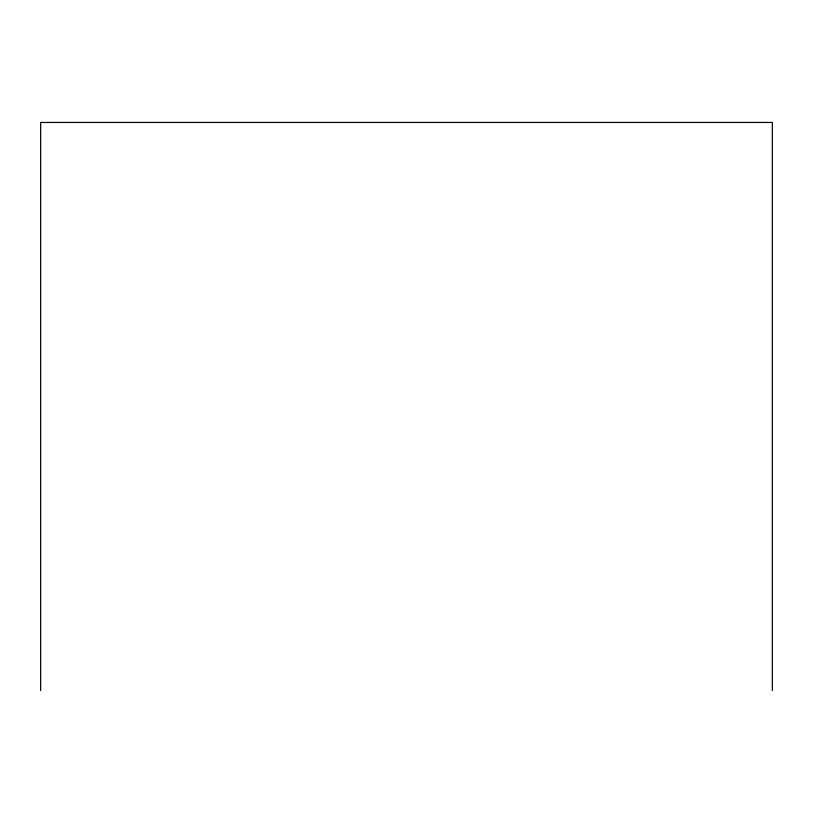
<?xml version="1.0" encoding="UTF-8"?>
<svg xmlns="http://www.w3.org/2000/svg" width="813" height="813" viewBox="0 0 813 813"><rect width="100%" height="100%" fill="white"/><g stroke="black" fill="none" stroke-linecap="round" stroke-linejoin="round"><path stroke-width="1.22" d="M772.35 690.552L772.35 122.448L40.65 122.448L40.65 690.552"/></g></svg>
